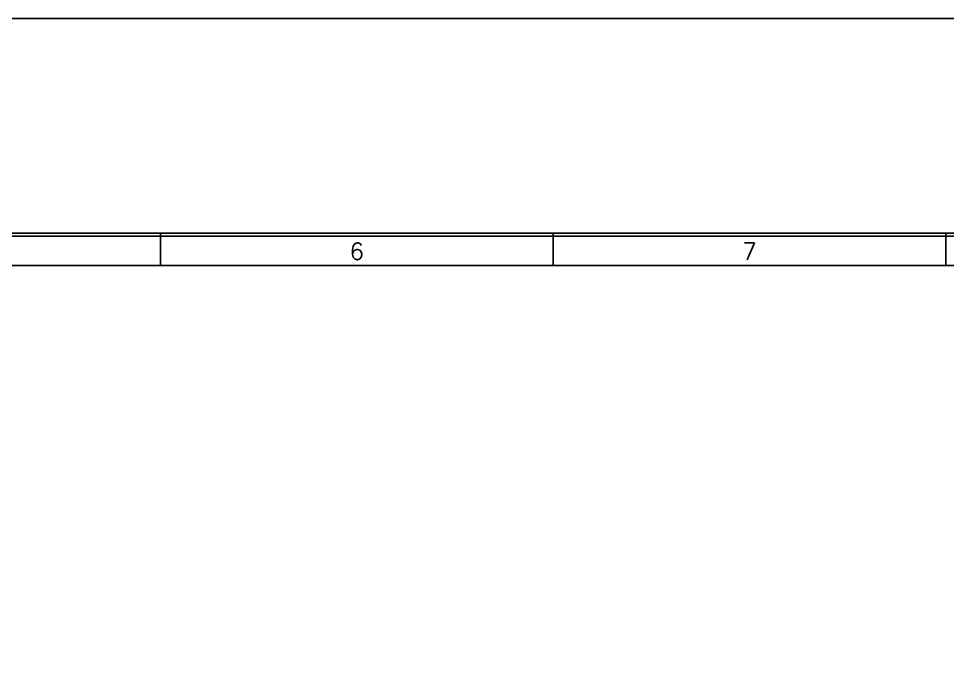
# Model space of a CAD drawing. Header units: millimetres. Extents: x 25 to 865, y 25 to 606.
# Drawn here: x 243.1 to 336.8, y 539.5 to 605.7 of the extents above; entities that cross this region are included whole.
import ezdxf
from ezdxf.enums import TextEntityAlignment as Align

# ---------------------------------------------------------------- set-up
doc = ezdxf.new("R2010")
doc.units = ezdxf.units.MM
for name, color, linetype in [('20', 2, 'Continuous'), ('30', 3, 'Continuous'), ('70', 7, 'Continuous')]:
    doc.layers.add(name, color=color, linetype=linetype)
doc.styles.add('SIMPLEX', font='SIMPLEX')

msp = doc.modelspace()

# ---------------------------------------------------------------- linework, layer by layer
msp.add_lwpolyline([(25.35, 605.717), (865.266, 605.717), (865.266, 24.679), (25.35, 24.679)], close=True)
at = {"layer": '20', "color": 7}
msp.add_line((52.757, 580.802), (422.423, 580.802), dxfattribs=at)
at = {"layer": '30', "color": 7}
for p, q in [((257.39, 580.802), (257.39, 584.069)), ((296.99, 580.802), (296.99, 584.069)), ((336.59, 580.802), (336.59, 584.069))]:
    msp.add_line(p, q, dxfattribs=at)
at = {"layer": '70', "color": 7}
for points in [[(425.69, 316.769), (49.49, 316.769), (49.49, 584.069), (425.69, 584.069)], [(425.393, 317.066), (49.787, 317.066), (49.787, 583.772), (425.393, 583.772)]]:
    msp.add_lwpolyline(points, close=True, dxfattribs=at)

# ---------------------------------------------------------------- texts
at = {"layer": '30', "color": 7, "style": 'SIMPLEX'}
for s, p in [('6', (277.19, 582.242)), ('7', (316.79, 582.242))]:
    msp.add_text(s, height=1.683, dxfattribs=at).set_placement(p, align=Align.MIDDLE)

doc.saveas('drawing.dxf')
